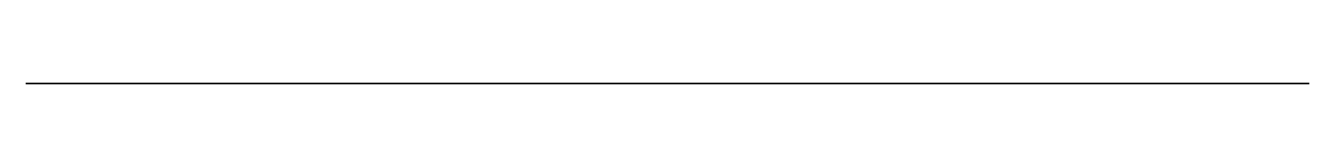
# Model space of a CAD drawing. Header units: metres. Extents: x -1 to 1, y 0 to 0.
import ezdxf

# ---------------------------------------------------------------- set-up
doc = ezdxf.new("R2010")
doc.units = ezdxf.units.M
doc.layers.add('VIEW-CORTE', color=7, linetype='CONTINUOUS')
doc.layers.add('VIEW-PERFIL', color=7, linetype='CONTINUOUS')

msp = doc.modelspace()

# ---------------------------------------------------------------- linework, layer by layer
at = {"layer": 'VIEW-CORTE'}
msp.add_line((1, 0), (-1, 0), dxfattribs=at)
at = {"layer": 'VIEW-PERFIL'}
msp.add_line((-1, 0), (1, 0), dxfattribs=at)

doc.saveas('drawing.dxf')
